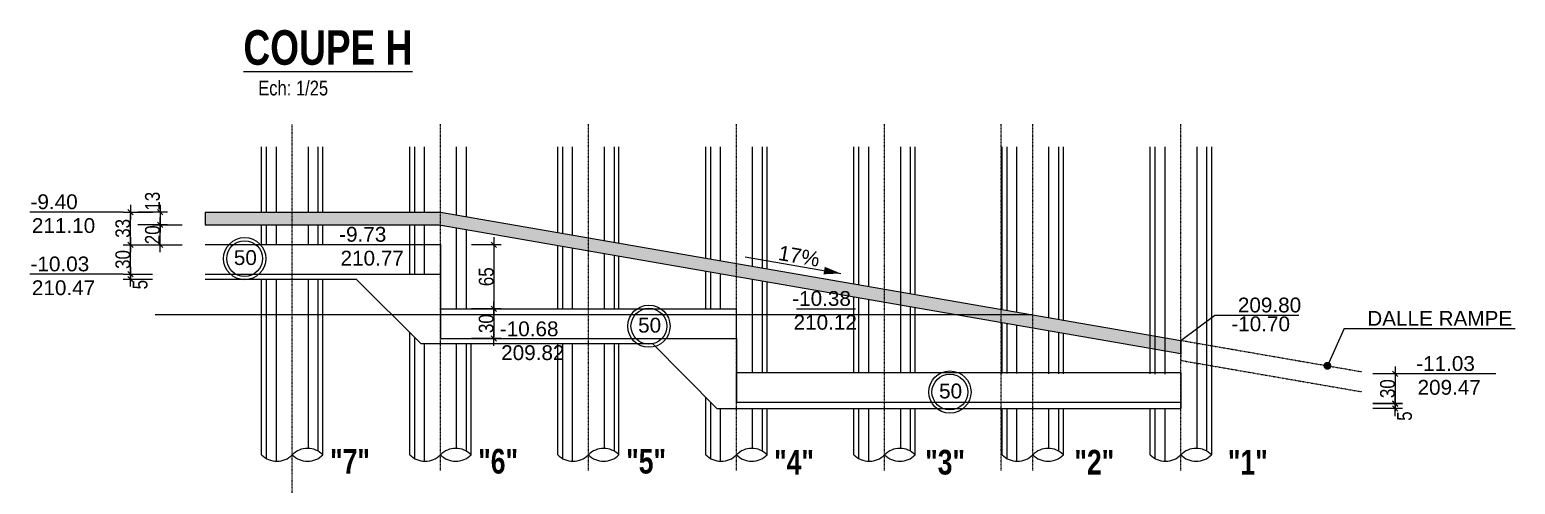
# Model space of a CAD drawing. Header units: millimetres. Extents: x -26249 to 60250, y -21218 to 23336.
# Drawn here: x 7133 to 8637, y 346 to 806 of the extents above; entities that cross this region are included whole.
import ezdxf
from ezdxf.enums import TextEntityAlignment as Align

# ---------------------------------------------------------------- set-up
doc = ezdxf.new("R2010")
doc.units = ezdxf.units.MM
doc.linetypes.add('TIRETPTX2', pattern=[50.8, 25.4, -12.7, 0, -12.7])
for name, color, linetype in [('01_cote_gen', 4, 'Continuous'), ('01_linteaux', 2, 'Continuous'), ('01_poch_murs', 253, 'Continuous'), ('01_texte', 230, 'Continuous'), ('AA_COTES', 2, 'Continuous')]:
    doc.layers.add(name, color=color, linetype=linetype)
doc.layers.add('01_murs_coup', color=5, linetype='Continuous', lineweight=60)
doc.styles.add('impact', font='impact.ttf')
doc.styles.add('MATTE_TXT', font='arial.ttf')
doc.styles.add('STYLE2', font='ARIALN.TTF')
doc.dimstyles.new('JB50', dxfattribs={"dimscale": 0.1, "dimtxt": 150, "dimasz": 15, "dimexe": 0.1, "dimexo": 0.1, "dimgap": 0.09, "dimtad": 1, "dimdec": 1, "dimdsep": 46, "dimtxsty": 'STYLE2', "dimblk1": 'BOND_G', "dimblk2": 'BOND_D', "dimsah": 1, "dimcen": 1.5, "dimdle": 0.01, "dimse1": 1, "dimse2": 1, "dimclrd": 4, "dimclre": 2, "dimclrt": 6, "dimazin": 2, "dimtfac": 2.333333, "dimtdec": 1, "dimtix": 1, "dimtmove": 2, "dimatfit": 3, "dimldrblk": 'BOND_G', "dimfxl": 1, "dimtolj": 1, "dimtzin": 0, "dimarcsym": 0})

# ---------------------------------------------------------------- blocks, each defined once
blk = doc.blocks.new('BOND_G')
at = {"layer": 'AA_COTES', "color": 0}
for p, q in [((0, -5), (0, 15)), ((5, 0), (-5, 0)), ((1.8, 1.8), (-1.8, -1.8))]:
    blk.add_line(p, q, dxfattribs=at)
blk = doc.blocks.new('BOND_D')
at = {"layer": 'AA_COTES', "color": 0}
for p, q in [((5, 0), (-5, 0)), ((-1.8, -1.8), (1.8, 1.8)), ((0, 5), (0, -15))]:
    blk.add_line(p, q, dxfattribs=at)
blk = doc.blocks.new('*D577')
at = {"layer": '01_cote_gen', "color": 4, "lineweight": -2, "ltscale": 3, "transparency": 16777216}
blk.add_line((7602.5, 586.9), (7602.5, 524.9), dxfattribs=at)
at = {"layer": 'Defpoints', "color": 0, "ltscale": 3, "transparency": 16777216}
for p in [(7548.5, 588.4), (7590.5, 523.4), (7602.5, 523.4)]:
    blk.add_point(p, dxfattribs=at)
at = {"layer": '01_cote_gen', "color": 4, "lineweight": -2, "ltscale": 3, "transparency": 16777216, "xscale": 1.5, "yscale": 1.5, "zscale": 1.5}
for name, p, rotation in [('BOND_G', (7602.5, 588.4), 90), ('BOND_D', (7602.5, 523.4), 270)]:
    blk.add_blockref(name, p, dxfattribs=dict(at, rotation=rotation))
at = {"layer": '01_cote_gen', "color": 6, "ltscale": 3, "transparency": 16777216, "insert": (7594.9, 555.9), "char_height": 15, "attachment_point": 5, "rotation": 90, "style": 'STYLE2'}
blk.add_mtext('\\A1;65', dxfattribs=at)
blk = doc.blocks.new('*D573')
at = {"layer": '01_cote_gen', "color": 4, "lineweight": -2, "ltscale": 3, "transparency": 16777216}
blk.add_line((7234.6, 559.9), (7234.6, 586.9), dxfattribs=at)
at = {"layer": 'Defpoints', "color": 0, "ltscale": 3, "transparency": 16777216}
for p in [(7234.6, 588.4), (7266.2, 588.4), (7266.2, 558.4)]:
    blk.add_point(p, dxfattribs=at)
at = {"layer": '01_cote_gen', "color": 4, "lineweight": -2, "ltscale": 3, "transparency": 16777216, "xscale": 1.5, "yscale": 1.5, "zscale": 1.5}
for name, p, rotation in [('BOND_D', (7234.6, 588.4), 90), ('BOND_G', (7234.6, 558.4), 270)]:
    blk.add_blockref(name, p, dxfattribs=dict(at, rotation=rotation))
at = {"layer": '01_cote_gen', "color": 6, "ltscale": 3, "transparency": 16777216, "insert": (7227, 573.4), "char_height": 15, "attachment_point": 5, "rotation": 90, "style": 'STYLE2'}
blk.add_mtext('\\A1;30', dxfattribs=at)
blk = doc.blocks.new('*D574')
at = {"layer": '01_cote_gen', "color": 4, "lineweight": -2, "ltscale": 3, "transparency": 16777216}
blk.add_line((7234.6, 589.9), (7234.6, 619.9), dxfattribs=at)
at = {"layer": 'Defpoints', "color": 0, "ltscale": 3, "transparency": 16777216}
for p in [(7234.6, 621.4), (7276.1, 621.4), (7276.1, 588.4)]:
    blk.add_point(p, dxfattribs=at)
at = {"layer": '01_cote_gen', "color": 4, "lineweight": -2, "ltscale": 3, "transparency": 16777216, "xscale": 1.5, "yscale": 1.5, "zscale": 1.5}
for name, p, rotation in [('BOND_D', (7234.6, 621.4), 90), ('BOND_G', (7234.6, 588.4), 270)]:
    blk.add_blockref(name, p, dxfattribs=dict(at, rotation=rotation))
at = {"layer": '01_cote_gen', "color": 6, "ltscale": 3, "transparency": 16777216, "insert": (7227, 604.9), "char_height": 15, "attachment_point": 5, "rotation": 90, "style": 'STYLE2'}
blk.add_mtext('\\A1;33', dxfattribs=at)
blk = doc.blocks.new('*D578')
at = {"layer": '01_cote_gen', "color": 4, "lineweight": -2, "ltscale": 3, "transparency": 16777216}
blk.add_line((7264.6, 619.9), (7264.6, 609.9), dxfattribs=at)
at = {"layer": 'Defpoints', "color": 0, "ltscale": 3, "transparency": 16777216}
for p in [(7314.6, 621.4), (7264.6, 608.4), (7314.6, 608.4)]:
    blk.add_point(p, dxfattribs=at)
at = {"layer": '01_cote_gen', "color": 4, "lineweight": -2, "ltscale": 3, "transparency": 16777216, "xscale": 1.5, "yscale": 1.5, "zscale": 1.5}
for name, p, rotation in [('BOND_G', (7264.6, 621.4), 90), ('BOND_D', (7264.6, 608.4), 270)]:
    blk.add_blockref(name, p, dxfattribs=dict(at, rotation=rotation))
at = {"layer": '01_cote_gen', "color": 6, "ltscale": 3, "transparency": 16777216, "insert": (7257, 632.4), "char_height": 15, "attachment_point": 5, "rotation": 90, "style": 'STYLE2'}
blk.add_mtext('\\A1;13', dxfattribs=at)
blk = doc.blocks.new('*D579')
at = {"layer": '01_cote_gen', "color": 4, "lineweight": -2, "ltscale": 3, "transparency": 16777216}
blk.add_line((7264.6, 589.9), (7264.6, 606.9), dxfattribs=at)
at = {"layer": 'Defpoints', "color": 0, "ltscale": 3, "transparency": 16777216}
for p in [(7264.6, 608.4), (7314.6, 608.4), (7314.6, 588.4)]:
    blk.add_point(p, dxfattribs=at)
at = {"layer": '01_cote_gen', "color": 4, "lineweight": -2, "ltscale": 3, "transparency": 16777216, "xscale": 1.5, "yscale": 1.5, "zscale": 1.5}
for name, p, rotation in [('BOND_D', (7264.6, 608.4), 90), ('BOND_G', (7264.6, 588.4), 270)]:
    blk.add_blockref(name, p, dxfattribs=dict(at, rotation=rotation))
at = {"layer": '01_cote_gen', "color": 6, "ltscale": 3, "transparency": 16777216, "insert": (7257, 598.4), "char_height": 15, "attachment_point": 5, "rotation": 90, "style": 'STYLE2'}
blk.add_mtext('\\A1;20', dxfattribs=at)
blk = doc.blocks.new('*D580')
at = {"layer": '01_cote_gen', "color": 4, "lineweight": -2, "ltscale": 3, "transparency": 16777216}
blk.add_line((7234.6, 554.9), (7234.6, 556.9), dxfattribs=at)
at = {"layer": 'Defpoints', "color": 0, "ltscale": 3, "transparency": 16777216}
for p in [(7234.6, 558.4), (7310.2, 558.4), (7310.2, 553.4)]:
    blk.add_point(p, dxfattribs=at)
at = {"layer": '01_cote_gen', "color": 4, "lineweight": -2, "ltscale": 3, "transparency": 16777216, "xscale": 1.5, "yscale": 1.5, "zscale": 1.5}
for name, p, rotation in [('BOND_D', (7234.6, 558.4), 90), ('BOND_G', (7234.6, 553.4), 270)]:
    blk.add_blockref(name, p, dxfattribs=dict(at, rotation=rotation))
at = {"layer": '01_cote_gen', "color": 6, "ltscale": 3, "transparency": 16777216, "insert": (7244.5, 547.9), "char_height": 15, "attachment_point": 5, "rotation": 90, "style": 'STYLE2'}
blk.add_mtext('\\A1;5', dxfattribs=at)
blk = doc.blocks.new('*D575')
at = {"layer": '01_cote_gen', "color": 4, "lineweight": -2, "ltscale": 3, "transparency": 16777216}
blk.add_line((7602.5, 521.9), (7602.5, 494.9), dxfattribs=at)
at = {"layer": 'Defpoints', "color": 0, "ltscale": 3, "transparency": 16777216}
for p in [(7618.9, 523.4), (7602.5, 493.4), (7614.5, 493.4)]:
    blk.add_point(p, dxfattribs=at)
at = {"layer": '01_cote_gen', "color": 4, "lineweight": -2, "ltscale": 3, "transparency": 16777216, "xscale": 1.5, "yscale": 1.5, "zscale": 1.5}
for name, p, rotation in [('BOND_G', (7602.5, 523.4), 90), ('BOND_D', (7602.5, 493.4), 270)]:
    blk.add_blockref(name, p, dxfattribs=dict(at, rotation=rotation))
at = {"layer": '01_cote_gen', "color": 6, "ltscale": 3, "transparency": 16777216, "insert": (7594.9, 508.4), "char_height": 15, "attachment_point": 5, "rotation": 90, "style": 'STYLE2'}
blk.add_mtext('\\A1;30', dxfattribs=at)
blk = doc.blocks.new('*D576')
at = {"layer": '01_cote_gen', "color": 4, "lineweight": -2, "ltscale": 3, "transparency": 16777216}
blk.add_line((8515.1, 456), (8515.1, 429), dxfattribs=at)
at = {"layer": 'Defpoints', "color": 0, "ltscale": 3, "transparency": 16777216}
for p in [(8225.1, 457.5), (8225.1, 427.5), (8515.1, 427.5)]:
    blk.add_point(p, dxfattribs=at)
at = {"layer": '01_cote_gen', "color": 4, "lineweight": -2, "ltscale": 3, "transparency": 16777216, "xscale": 1.5, "yscale": 1.5, "zscale": 1.5}
for name, p, rotation in [('BOND_G', (8515.1, 457.5), 90), ('BOND_D', (8515.1, 427.5), 270)]:
    blk.add_blockref(name, p, dxfattribs=dict(at, rotation=rotation))
at = {"layer": '01_cote_gen', "color": 6, "ltscale": 3, "transparency": 16777216, "insert": (8507.5, 442.5), "char_height": 15, "attachment_point": 5, "rotation": 90, "style": 'STYLE2'}
blk.add_mtext('\\A1;30', dxfattribs=at)
blk = doc.blocks.new('*D581')
at = {"layer": '01_cote_gen', "color": 4, "lineweight": -2, "ltscale": 3, "transparency": 16777216}
blk.add_line((8515.1, 425.8), (8515.1, 423.8), dxfattribs=at)
at = {"layer": 'Defpoints', "color": 0, "ltscale": 3, "transparency": 16777216}
for p in [(8298.2, 427.3), (8298.2, 422.3), (8515.1, 422.3)]:
    blk.add_point(p, dxfattribs=at)
at = {"layer": '01_cote_gen', "color": 4, "lineweight": -2, "ltscale": 3, "transparency": 16777216, "xscale": 1.5, "yscale": 1.5, "zscale": 1.5}
for name, p, rotation in [('BOND_G', (8515.1, 427.3), 90), ('BOND_D', (8515.1, 422.3), 270)]:
    blk.add_blockref(name, p, dxfattribs=dict(at, rotation=rotation))
at = {"layer": '01_cote_gen', "color": 6, "ltscale": 3, "transparency": 16777216, "insert": (8524.7, 414.7), "char_height": 15, "attachment_point": 5, "rotation": 90, "style": 'STYLE2'}
blk.add_mtext('\\A1;5', dxfattribs=at)

msp = doc.modelspace()

# ---------------------------------------------------------------- hatches: boundary and pattern name
at = {"layer": '01_poch_murs', "ltscale": 3}
h = msp.add_hatch(color=256, dxfattribs=at)
h.dxf.hatch_style = 1
h.paths.add_polyline_path([(7548.47, 621.425), (7310.204, 621.425), (7310.204, 608.425), (7547.351, 608.425), (8014.204, 527.475), (8014.204, 540.669)])
h.paths.add_polyline_path([(8014.204, 540.669), (8014.204, 527.475), (8272.204, 482.739), (8272.204, 495.933)])
h.paths.add_polyline_path([(8282.204, 494.199), (8272.204, 495.933), (8272.204, 482.739), (8282.204, 481.005)])
h.paths.add_polyline_path([(8298.204, 491.425), (8282.204, 494.199), (8282.204, 481.005), (8298.204, 478.231)])

# ---------------------------------------------------------------- linework, layer by layer
at = {"layer": '01_cote_gen'}
msp.add_line((8148.204, 517.434), (7259.665, 517.434), dxfattribs=at)
at = {"layer": '01_linteaux', "linetype": 'TIRETPTX2', "ltscale": 0.02}
for p, q in [((7398.47, 336.965), (7398.47, 710.425)), ((7548.47, 359.498), (7548.47, 710.425)), ((7698.289, 359.498), (7698.289, 710.425)), ((7848.204, 359.498), (7848.204, 710.425)), ((7998.204, 359.498), (7998.204, 710.425)), ((8116.204, 359.498), (8116.204, 710.425)), ((8148.204, 359.498), (8148.204, 710.425)), ((8298.204, 359.498), (8298.204, 710.425)), ((8298.204, 491.425), (8481.726, 459.603)), ((8298.204, 478.231), (8298.204, 471.126)), ((8298.204, 471.126), (8481.726, 439.305))]:
    msp.add_line(p, q, dxfattribs=at)
at = {"layer": '01_linteaux'}
for p, q in [((7367.47, 621.425), (7367.47, 687.425)), ((7429.47, 621.425), (7429.47, 687.425)), ((7517.47, 621.425), (7517.47, 687.425)), ((7667.289, 600.822), (7667.289, 687.425)), ((7729.289, 590.072), (7729.289, 687.425)), ((7817.204, 574.828), (7817.204, 687.425)), ((7879.204, 564.077), (7879.204, 687.425)), ((7967.204, 548.819), (7967.204, 687.425)), ((8029.204, 538.068), (8029.204, 687.425)), ((8117.204, 522.809), (8117.204, 687.425)), ((8179.204, 512.059), (8179.204, 687.425)), ((8267.204, 457.381), (8267.204, 687.425)), ((8329.204, 687.425), (8329.204, 375.495)), ((7367.47, 588.425), (7367.47, 608.425)), ((7429.47, 588.425), (7429.47, 608.425)), ((7517.47, 558.425), (7517.47, 608.425)), ((7310.204, 588.425), (7548.47, 588.425)), ((7548.47, 588.425), (7548.47, 558.425)), ((7667.289, 523.425), (7667.289, 587.628)), ((7729.289, 523.425), (7729.289, 576.878)), ((7310.204, 558.425), (7548.47, 558.425)), ((7548.47, 558.288), (7548.47, 523.425)), ((7817.204, 523.425), (7817.204, 561.634)), ((7310.204, 553.425), (7463.333, 553.425)), ((7367.47, 375.495), (7367.47, 553.425)), ((7429.47, 375.495), (7429.47, 553.425)), ((7463.333, 553.425), (7528.532, 488.425)), ((7879.204, 458.474), (7879.204, 550.883)), ((7967.204, 458.226), (7967.204, 535.625)), ((7548.47, 523.425), (7848.204, 523.425)), ((7548.47, 523.425), (7548.47, 493.425)), ((7848.204, 493.425), (7848.204, 523.425)), ((8029.204, 458.052), (8029.204, 524.874)), ((7517.47, 375.495), (7517.47, 499.454)), ((8117.204, 457.804), (8117.204, 509.615)), ((8179.204, 457.629), (8179.204, 498.865)), ((7528.532, 488.425), (7763.204, 488.425)), ((7528.532, 488.425), (7763.204, 488.425)), ((7548.47, 493.425), (7848.204, 493.425)), ((7579.47, 375.495), (7579.47, 488.425)), ((7667.289, 375.495), (7667.289, 488.425)), ((7729.289, 375.495), (7729.289, 488.425)), ((7763.204, 488.425), (7828.266, 422.261)), ((7848.204, 493.425), (7848.204, 458.561)), ((8298.204, 478.231), (8298.204, 491.425)), ((7848.204, 428.561), (7848.204, 458.561)), ((7848.204, 458.561), (7848.204, 428.561)), ((8298.204, 458.425), (7848.204, 458.425)), ((8298.204, 458.425), (8298.204, 422.261)), ((7817.204, 375.495), (7817.204, 433.511)), ((7828.266, 422.261), (8298.204, 422.261)), ((8298.204, 428.425), (7848.204, 428.425)), ((7879.204, 375.495), (7879.204, 422.3)), ((7967.204, 375.495), (7967.204, 422.261)), ((8029.204, 375.495), (8029.204, 422.261)), ((8117.204, 375.495), (8117.204, 422.261)), ((8179.204, 375.495), (8179.204, 422.261)), ((8267.204, 375.495), (8267.204, 422.261))]:
    msp.add_line(p, q, dxfattribs=at)
for centre, start, end in [((7413.97, 360.425), 44.193871, 135.806129), ((7563.97, 360.425), 44.193871, 135.806129), ((7713.789, 360.425), 44.193871, 135.806129), ((7863.704, 360.425), 44.193871, 135.806129), ((8013.704, 360.425), 44.193871, 135.806129), ((8163.704, 360.425), 44.193871, 135.806129), ((8313.704, 360.425), 44.193871, 135.806129), ((7382.97, 390.565), 224.193871, 315.806129), ((7413.97, 390.565), 224.193871, 315.806129), ((7532.97, 390.565), 224.193871, 315.806129), ((7563.97, 390.565), 224.193871, 315.806129), ((7682.789, 390.565), 224.193871, 315.806129), ((7713.789, 390.565), 224.193871, 315.806129), ((7832.704, 390.565), 224.193871, 315.806129), ((7863.704, 390.565), 224.193871, 315.806129), ((7982.704, 390.565), 224.193871, 315.806129), ((8013.704, 390.565), 224.193871, 315.806129), ((8132.704, 390.565), 224.193871, 315.806129), ((8163.704, 390.565), 224.193871, 315.806129), ((8282.704, 390.565), 224.193871, 315.806129), ((8313.704, 390.565), 224.193871, 315.806129)]:
    msp.add_arc(centre, 21.618, start, end, dxfattribs=at)
at = {"layer": '01_murs_coup', "linetype": 'Continuous', "lineweight": 5}
for p, q in [((7310.204, 621.425), (7548.47, 621.425)), ((7548.47, 621.425), (8298.204, 491.425)), ((7310.204, 608.425), (7547.351, 608.425)), ((7547.351, 608.425), (8298.204, 478.231))]:
    msp.add_line(p, q, dxfattribs=at)
at = {"layer": '01_poch_murs'}
for p, q in [((7372.47, 621.425), (7372.47, 687.425)), ((7382.47, 621.425), (7382.47, 687.425)), ((7414.47, 687.425), (7414.47, 621.425)), ((7424.47, 687.425), (7424.47, 621.425)), ((7522.47, 621.425), (7522.47, 687.425)), ((7532.47, 621.425), (7532.47, 687.425)), ((7564.47, 687.425), (7564.47, 618.651)), ((7574.47, 687.425), (7574.47, 616.917)), ((7672.289, 599.955), (7672.289, 687.425)), ((7682.289, 598.221), (7682.289, 687.425)), ((7714.289, 687.425), (7714.289, 592.673)), ((7724.289, 687.425), (7724.289, 590.939)), ((7822.204, 573.961), (7822.204, 687.425)), ((7832.204, 572.227), (7832.204, 687.425)), ((7864.204, 687.425), (7864.204, 566.678)), ((7874.204, 687.425), (7874.204, 564.944)), ((7972.204, 547.952), (7972.204, 687.425)), ((7982.204, 546.218), (7982.204, 687.425)), ((8014.204, 687.425), (8014.204, 458.094)), ((8024.204, 687.425), (8024.204, 538.935)), ((8122.204, 521.942), (8122.204, 687.425)), ((8132.204, 520.208), (8132.204, 687.425)), ((8164.204, 687.425), (8164.204, 514.66)), ((8174.204, 687.425), (8174.204, 512.926)), ((8272.204, 457.367), (8272.204, 687.425)), ((8282.204, 457.339), (8282.204, 687.425)), ((8314.204, 687.425), (8314.204, 382.037)), ((8324.204, 687.425), (8324.204, 379.322)), ((7372.47, 588.425), (7372.47, 608.425)), ((7382.47, 588.425), (7382.47, 608.425)), ((7414.47, 608.425), (7414.47, 588.425)), ((7424.47, 608.425), (7424.47, 588.425)), ((7522.47, 558.425), (7522.47, 608.425)), ((7532.47, 558.425), (7532.47, 608.425)), ((7564.47, 605.457), (7564.47, 523.425)), ((7574.47, 603.723), (7574.47, 523.425)), ((7672.289, 523.425), (7672.289, 586.761)), ((7682.289, 523.425), (7682.289, 585.027)), ((7714.289, 579.479), (7714.289, 523.425)), ((7724.289, 577.745), (7724.289, 523.425)), ((7822.204, 523.425), (7822.204, 560.767)), ((7832.204, 523.425), (7832.204, 559.033)), ((7372.47, 371.667), (7372.47, 553.425)), ((7382.47, 368.952), (7382.47, 553.425)), ((7414.47, 553.425), (7414.47, 382.037)), ((7424.47, 553.425), (7424.47, 379.322)), ((7864.204, 553.484), (7864.204, 458.516)), ((7874.204, 551.75), (7874.204, 458.488)), ((7972.204, 458.212), (7972.204, 534.758)), ((7982.204, 458.184), (7982.204, 533.024)), ((8024.204, 525.741), (8024.204, 458.066)), ((8122.204, 457.79), (8122.204, 508.748)), ((8132.204, 457.762), (8132.204, 507.014)), ((8164.204, 501.466), (8164.204, 457.671)), ((8174.204, 499.732), (8174.204, 457.643)), ((7522.47, 371.667), (7522.47, 494.469)), ((7532.47, 368.952), (7532.47, 488.425)), ((7564.47, 488.425), (7564.47, 382.037)), ((7574.47, 488.425), (7574.47, 379.322)), ((7672.289, 371.667), (7672.289, 488.425)), ((7682.289, 368.952), (7682.289, 488.425)), ((7714.289, 488.425), (7714.289, 382.037)), ((7724.289, 488.425), (7724.289, 379.322)), ((7822.204, 371.667), (7822.204, 428.426)), ((7832.204, 368.952), (7832.204, 422.261)), ((7864.204, 422.261), (7864.204, 382.037)), ((7874.204, 422.316), (7874.204, 379.322)), ((7972.204, 371.667), (7972.204, 422.261)), ((7982.204, 368.952), (7982.204, 422.261)), ((8014.204, 422.261), (8014.204, 382.037)), ((8024.204, 422.261), (8024.204, 379.322)), ((8122.204, 371.667), (8122.204, 422.261)), ((8132.204, 368.952), (8132.204, 422.261)), ((8164.204, 422.261), (8164.204, 382.037)), ((8174.204, 422.261), (8174.204, 379.322)), ((8272.204, 371.667), (8272.204, 422.261)), ((8282.204, 368.952), (8282.204, 422.261))]:
    msp.add_line(p, q, dxfattribs=at)
at = {"layer": '01_poch_murs', "ltscale": 3}
for p, q in [((7310.204, 621.425), (7310.204, 608.425)), ((8298.204, 491.425), (8298.204, 478.231))]:
    msp.add_line(p, q, dxfattribs=at)
at = {"layer": '01_texte'}
for p, q in [((7227.143, 621.425), (7132.643, 621.425)), ((7856.894, 576.065), (7953.776, 559.266)), ((7227.143, 558.425), (7132.643, 558.425)), ((7908.976, 523.425), (7968.765, 523.425)), ((8298.204, 491.425), (8332.544, 516.959)), ((8332.544, 516.959), (8417.799, 516.959)), ((8463.544, 503.459), (8446.571, 465.699)), ((8463.544, 503.459), (8636.799, 503.459)), ((8617.143, 457.5), (8522.643, 457.5))]:
    msp.add_line(p, q, dxfattribs=at)
at = {"layer": '01_texte', "const_width": 4}
msp.add_lwpolyline([(8444.571, 465.699, 1), (8448.571, 465.699, 1)], format="xyb", close=True, dxfattribs=at)
at = {"layer": '01_texte'}
for centre, radius in [((7350.253, 574.264), 21.397), ((7350.253, 574.264), 18.157), ((7759.579, 505.785), 21.397), ((7759.579, 505.785), 18.157), ((8064.318, 439.107), 21.397), ((8064.318, 439.107), 18.157)]:
    msp.add_circle(centre, radius, dxfattribs=at)
for points in [[(7953.776, 559.266), (7936.318, 558.359), (7936.98, 562.179)], [(7953.776, 559.266), (7937.643, 565.998), (7936.98, 562.179)]]:
    msp.add_solid(points, dxfattribs=at)

# ---------------------------------------------------------------- texts
at = {"layer": '01_texte', "style": 'impact'}
msp.add_text('%%UCOUPE H', height=35, dxfattribs=at).set_placement((7434.565, 760.191), align=Align.BOTTOM_CENTER)
at = {"layer": '01_texte', "style": 'MATTE_TXT', "width": 0.8}
msp.add_text('Ech: 1/25', height=15, dxfattribs=at).set_placement((7399.384, 735.074), align=Align.BOTTOM_CENTER)
at = {"layer": '01_texte', "style": 'MATTE_TXT'}
for s, p in [('-9.40', (7133.47, 624.397)), ('211.10', (7134.849, 600.266)), ('-9.73', (7445.97, 591.397)), ('-10.03', (7133.47, 561.397)), ('50', (7339.325, 567.814)), ('210.77', (7447.349, 567.266)), ('210.47', (7134.849, 537.266)), ('-10.38', (7904.708, 526.397)), ('209.80', (8355.918, 519.77)), ('50', (7748.65, 499.335)), ('210.12', (7906.087, 502.266)), ('-10.70', (8349.291, 500.697)), ('DALLE RAMPE', (8486.918, 506.27)), ('-10.68', (7608.616, 495.622)), ('209.82', (7609.995, 471.491)), ('-11.03', (8536.47, 460.472)), ('209.47', (8537.849, 436.341)), ('50', (8053.39, 432.657))]:
    msp.add_text(s, height=15, dxfattribs=at).set_placement(p)
msp.add_text('17%%%', height=15, rotation=350.163012, dxfattribs=at).set_placement((7889.726, 573.083))
at = {"layer": '01_texte', "style": 'impact'}
for s, p in [('"7"', (7456.929, 348.987)), ('"6"', (7606.929, 348.987)), ('"5"', (7756.748, 348.987)), ('"4"', (7906.508, 348.034)), ('"3"', (8059.477, 348.034)), ('"2"', (8210.549, 348.034)), ('"1"', (8365.986, 348.034))]:
    msp.add_text(s, height=25, rotation=0, dxfattribs=at).set_placement(p, align=Align.BOTTOM_CENTER)

# ---------------------------------------------------------------- dimensions: what is measured, and where the dimension line sits
at = {"layer": '01_cote_gen', "ltscale": 3}
for base, p1, p2, picture, middle in [((7264.643, 608.425), (7314.643, 621.425), (7314.643, 608.425), '*D578', (7256.975, 632.425)), ((7234.643, 558.425), (7310.204, 553.425), (7310.204, 558.425), '*D580', (7244.506, 547.925)), ((8515.143, 422.261), (8298.204, 427.294), (8298.204, 422.261), '*D581', (8524.735, 414.715))]:
    dim = msp.add_linear_dim(base=base, p1=p1, p2=p2, angle=90, dimstyle='JB50', dxfattribs=at)
    dim.commit()
    dim.dimension.update_dxf_attribs({"geometry": picture, "text_midpoint": middle, "dimtype": 160})
for base, p1, p2, picture, middle in [((7234.643, 621.425), (7276.143, 588.425), (7276.143, 621.425), '*D574', (7226.975, 604.925)), ((7264.643, 608.425), (7314.643, 588.425), (7314.643, 608.425), '*D579', (7256.975, 598.425)), ((7234.643, 588.425), (7266.204, 558.425), (7266.204, 588.425), '*D573', (7226.975, 573.425)), ((7602.543, 523.425), (7548.47, 588.425), (7590.543, 523.425), '*D577', (7594.875, 555.925)), ((7602.543, 493.425), (7618.91, 523.425), (7614.543, 493.425), '*D575', (7594.875, 508.425)), ((8515.143, 427.5), (8225.144, 457.5), (8225.06, 427.5), '*D576', (8507.475, 442.5))]:
    dim = msp.add_linear_dim(base=base, p1=p1, p2=p2, angle=90, dimstyle='JB50', dxfattribs=at)
    dim.commit()
    dim.dimension.update_dxf_attribs({"geometry": picture, "text_midpoint": middle})

doc.saveas('drawing.dxf')
